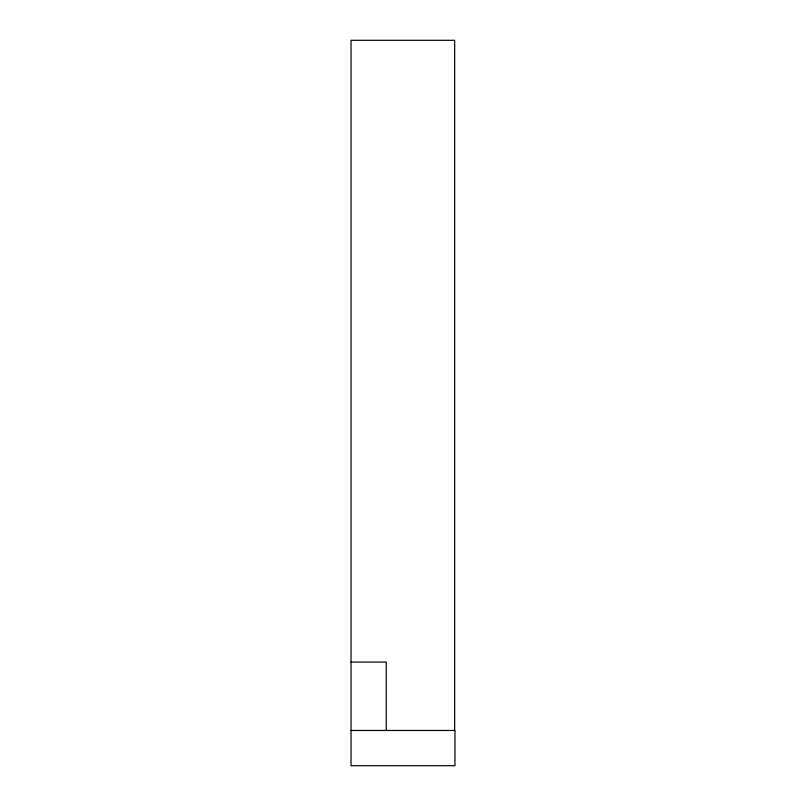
<?xml version="1.0" encoding="UTF-8"?>
<svg xmlns="http://www.w3.org/2000/svg" width="806" height="806" viewBox="0 0 806 806"><rect width="100%" height="100%" fill="white"/><g stroke="black" fill="none" stroke-linecap="round" stroke-linejoin="round"><path stroke-width="1.21" d="M351.033 662.069L386.265 662.069L386.265 730.468M351.033 730.468L454.967 730.468L454.967 765.7L351.033 765.7L351.033 40.3L454.665 40.3L454.665 730.468"/></g></svg>
